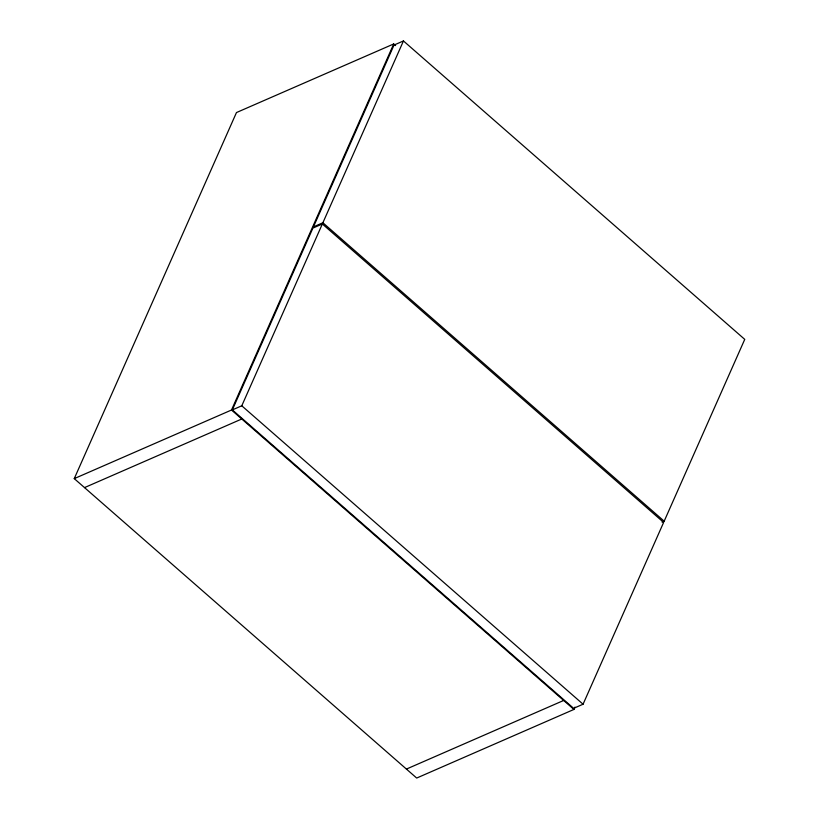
<?xml version="1.0" encoding="UTF-8"?>
<svg xmlns="http://www.w3.org/2000/svg" width="819" height="819" viewBox="0 0 819 819"><rect width="100%" height="100%" fill="white"/><g stroke="black" fill="none" stroke-linecap="round" stroke-linejoin="round"><path stroke-width="1.23" d="M574.969 707.104L573.935 709.438L416.687 778.05L74.253 478.624L236.466 112.561L393.714 43.96L395.587 45.588M74.253 478.624L231.501 410.022L393.714 43.96M232.34 409.909L312.909 228.091L322.348 223.976L663.636 522.409L583.067 704.217L573.638 708.333L232.34 409.909L241.779 405.794L322.348 223.976M403.45 40.95L394.021 45.065L313.452 226.873L322.891 222.758L403.45 40.95L744.747 339.373L664.178 521.191L662.08 522.102M84.531 487.602L241.779 419M406.419 769.072L563.667 700.46M322.891 222.758L664.178 521.191M241.779 405.794L583.067 704.217M231.501 410.022L573.935 709.438"/></g></svg>
